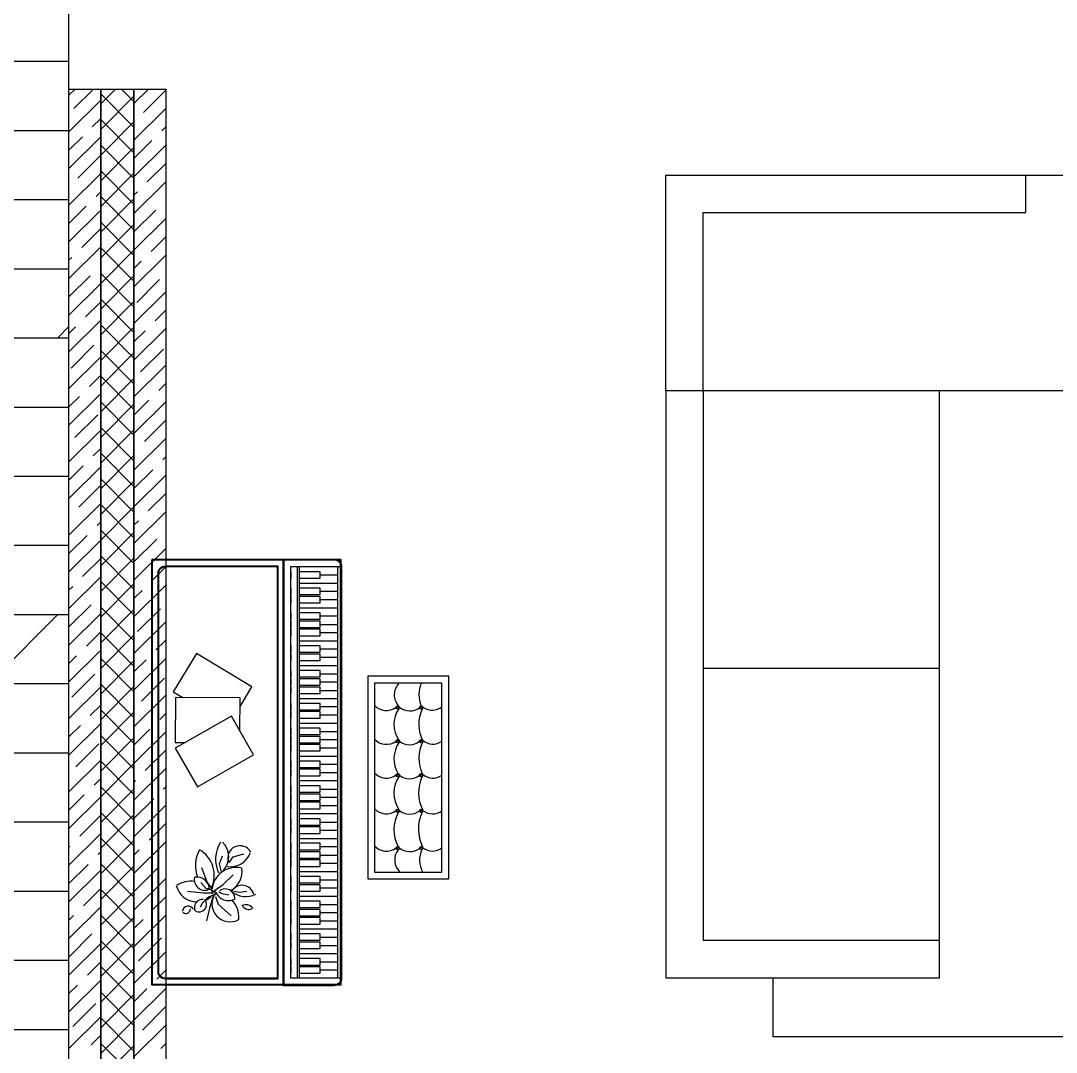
# Model space of a CAD drawing. Header units: millimetres. Extents: x 53645 to 137188, y 78097 to 135533.
# Drawn here: x 62177 to 65921, y 85530 to 89260 of the extents above; entities that cross this region are included whole.
import ezdxf

# ---------------------------------------------------------------- set-up
doc = ezdxf.new("R2010")
doc.units = ezdxf.units.MM

# ---------------------------------------------------------------- blocks, each defined once
blk = doc.blocks.new('furn04')
at = {"color": 0}
for p, q in [((206580.8, 115153.7), (207264.2, 115153.7)), ((206580.8, 113613.7), (206580.8, 115151.2)), ((206580.8, 115151.2), (207264.2, 115151.2)), ((206583.3, 113613.7), (206583.3, 115151.2)), ((207261.8, 115153.7), (207261.8, 113613.7)), ((207264.2, 115153.7), (207264.2, 113613.7)), ((207082.6, 113638.1), (207082.6, 115126.8)), ((207082.6, 115126.8), (207264.2, 115126.8)), ((207082.6, 115126.8), (207264.2, 115126.8)), ((207107, 113638.1), (207107, 115126.8)), ((207114.3, 113638.1), (207114.3, 115126.8)), ((207252, 115126.8), (207252, 113638.1)), ((207189.2, 115096.6), (207189.9, 115096.6)), ((207189.9, 115096.6), (207252, 115096.6)), ((207114.3, 115067), (207252, 115067)), ((207189.2, 115037.5), (207252, 115037.5)), ((207189.2, 115007.4), (207252, 115007.4)), ((207114.3, 114977.6), (207252, 114977.6)), ((207189.2, 114948.6), (207252, 114948.6)), ((207189.2, 114917.9), (207252, 114917.9)), ((207189.2, 114888.4), (207252, 114888.4)), ((207114.3, 114858.4), (207252, 114858.4)), ((206741.4, 114812.4), (206658.1, 114673.5)), ((206941.8, 114692.2), (206741.4, 114812.4)), ((207189.2, 114828.9), (207252, 114828.9)), ((207114.3, 114769.4), (207252, 114769.4)), ((207189.2, 114799), (207252, 114799)), ((207189.2, 114739.5), (207252, 114739.5)), ((207189.2, 114709.6), (207252, 114709.6)), ((207554.7, 114705.7), (207554.7, 114704.8)), ((206658.1, 114673.5), (206692.5, 114652.9)), ((206899.4, 114621.5), (206941.8, 114692.2)), ((207189.2, 114679), (207252, 114679)), ((206665.8, 114653), (206665.2, 114491.1)), ((206899.5, 114652.2), (206665.8, 114653)), ((206899.1, 114532.2), (206899.5, 114652.2)), ((207114.3, 114649.9), (207252, 114649.9)), ((207189.2, 114620.7), (207252, 114620.7)), ((207554.7, 114623.8), (207554.7, 114623.4)), ((206868.2, 114586.4), (206665.1, 114470.7)), ((206948.3, 114445.8), (206868.2, 114586.4)), ((207189.2, 114590.7), (207252, 114590.7)), ((207462.5, 114617.4), (207463.5, 114617.4)), ((207560.8, 114617.4), (207562.9, 114617.4)), ((207114.3, 114560.8), (207252, 114560.8)), ((207189.2, 114530.9), (207252, 114530.9)), ((206665.1, 114470.7), (206745.3, 114330.1)), ((206665.2, 114491.1), (206700.6, 114490.9)), ((207189.2, 114501.3), (207252, 114501.3)), ((207189.2, 114471.9), (207252, 114471.9)), ((207475.7, 114495.4), (207475.7, 114495.4)), ((207548.6, 114495.4), (207548.8, 114495.4)), ((207629.2, 114495.4), (207629.5, 114495.4)), ((206745.3, 114330.1), (206948.3, 114445.8)), ((207114.3, 114441.6), (207252, 114441.6)), ((207189.2, 114412.1), (207252, 114412.1)), ((207189.2, 114382.1), (207252, 114382.1)), ((207114.3, 114353.1), (207252, 114353.1)), ((207189.2, 114322.4), (207252, 114322.4)), ((207189.2, 114292.9), (207252, 114292.9)), ((207189.2, 114262.9), (207252, 114262.9)), ((207554.7, 114249.9), (207554.7, 114249.8)), ((207114.3, 114233.6), (207252, 114233.6)), ((207462.9, 114243.8), (207463.5, 114243.8)), ((207548.3, 114243.8), (207548.6, 114243.8)), ((207189.2, 114203.3), (207252, 114203.3)), ((207189.2, 114173.7), (207252, 114173.7)), ((207114.3, 114143.7), (207252, 114143.7)), ((207189.2, 114114.8), (207252, 114114.8)), ((207629.2, 114109.2), (207629.5, 114109.2)), ((206825.5, 114052), (206836.4, 114081.1)), ((206860, 114057.4), (206874.6, 114077.5)), ((206874.6, 114077.5), (206912.8, 114088.4)), ((207189.2, 114083.8), (207252, 114083.8)), ((206780, 113986.4), (206761.8, 114037.4)), ((206832.7, 114022.8), (206825.5, 114052)), ((207114.3, 114024.6), (207252, 114024.6)), ((207189.2, 114054.6), (207252, 114054.6)), ((206777.5, 113963.2), (206757.1, 113984.3)), ((206800, 113960.9), (206780, 113986.4)), ((206838.2, 113977.3), (206874.6, 114011.9)), ((207189.2, 113994.7), (207252, 113994.7)), ((206767.2, 113946.4), (206709, 113951.8)), ((206800, 113946.4), (206767.2, 113946.4)), ((206790.2, 113959.4), (206777.5, 113963.2)), ((206801.8, 113951.8), (206838.2, 113977.3)), ((206821.4, 113950.5), (206838.6, 113944.1)), ((206876.4, 113953.7), (206898.2, 113950)), ((206898.2, 113950), (206923.7, 113953.7)), ((207189.2, 113964.9), (207252, 113964.9)), ((206763.4, 113911.6), (206755.8, 113895)), ((206773, 113920.5), (206763.4, 113911.6)), ((206801.8, 113935.5), (206789.1, 113891.8)), ((206810.9, 113933.6), (206820, 113906.3)), ((206838.6, 113944.1), (206859, 113940.3)), ((207114.3, 113935.5), (207252, 113935.5)), ((206789.1, 113891.8), (206778.2, 113846.2)), ((206820, 113906.3), (206867.3, 113864.4)), ((207189.2, 113905.6), (207252, 113905.6)), ((207189.2, 113875.8), (207252, 113875.8)), ((207189.2, 113845.9), (207252, 113845.9)), ((207114.3, 113816.6), (207252, 113816.6)), ((207189.2, 113787.5), (207252, 113787.5)), ((207189.2, 113757.2), (207252, 113757.2)), ((207114.3, 113727.8), (207252, 113727.8)), ((207189.2, 113697.9), (207252, 113697.9)), ((207189.2, 113668.6), (207252, 113668.6)), ((207264.2, 113616.1), (206580.8, 113616.1)), ((207264.2, 113613.7), (206580.8, 113613.7)), ((207264.2, 113638.1), (207082.6, 113638.1))]:
    blk.add_line(p, q, dxfattribs=at)
for points in [[(207058.2, 115151.3), (207058.2, 113613.7), (206580.8, 113613.7), (206580.8, 115151.3)], [(207361.1, 114730.1), (207361.1, 113998), (207653.9, 113998), (207653.9, 114730.1)], [(207385.5, 114705.7), (207385.5, 114022.4), (207629.5, 114022.4), (207629.5, 114705.7)]]:
    blk.add_lwpolyline(points, close=True, dxfattribs=at)
for points in [[(207266.6, 115126.8), (207266.6, 113638.1, -0.414214), (207239.8, 113611.2), (207055.7, 113611.2), (207055.7, 115153.7), (207239.8, 115153.7, -0.414214)], [(207264.2, 115126.8), (207264.2, 113638.1, -0.414214), (207239.8, 113613.7), (207058.2, 113613.7), (207058.2, 115151.2), (207239.8, 115151.2, -0.414214)], [(207036.2, 115129.4), (207036.2, 113635.6), (206629.7, 113635.6, -0.414214), (206602.8, 113662.5), (206602.8, 115102.5, -0.414214), (206629.7, 115129.4)], [(207033.8, 115126.9), (207033.8, 113638.1), (206629.7, 113638.1, -0.414214), (206605.3, 113662.5), (206605.3, 115102.5, -0.414214), (206629.7, 115126.9)]]:
    blk.add_lwpolyline(points, format="xyb", close=True, dxfattribs=at)
for points in [[(207082.6, 115108.1), (207082.6, 115084.9)], [(207114.3, 115084.9), (207189.2, 115084.9), (207189.2, 115108.1), (207114.3, 115108.1)], [(207082.6, 115049), (207082.6, 115025.7)], [(207114.3, 115025.7), (207189.2, 115025.7), (207189.2, 115049), (207114.3, 115049)], [(207082.6, 115019.1), (207082.6, 114995.8)], [(207114.3, 114995.8), (207189.2, 114995.8), (207189.2, 115019.1), (207114.3, 115019.1)], [(207082.6, 114960.2), (207082.6, 114937)], [(207114.3, 114937), (207189.2, 114937), (207189.2, 114960.2), (207114.3, 114960.2)], [(207082.6, 114929.5), (207082.6, 114906.3)], [(207114.3, 114906.3), (207189.2, 114906.3), (207189.2, 114929.5), (207114.3, 114929.5)], [(207082.6, 114900), (207082.6, 114876.7)], [(207114.3, 114876.7), (207189.2, 114876.7), (207189.2, 114900), (207114.3, 114900)], [(207082.6, 114840.5), (207082.6, 114817.3)], [(207082.6, 114810.6), (207082.6, 114787.3)], [(207114.3, 114817.3), (207189.2, 114817.3), (207189.2, 114840.5), (207114.3, 114840.5)], [(207114.3, 114787.3), (207189.2, 114787.3), (207189.2, 114810.6), (207114.3, 114810.6)], [(207082.6, 114751.1), (207082.6, 114727.9)], [(207114.3, 114727.9), (207189.2, 114727.9), (207189.2, 114751.1), (207114.3, 114751.1)], [(207082.6, 114721.2), (207082.6, 114697.9)], [(207114.3, 114697.9), (207189.2, 114697.9), (207189.2, 114721.2), (207114.3, 114721.2)], [(207082.6, 114690.7), (207082.6, 114667.4)], [(207114.3, 114667.4), (207189.2, 114667.4), (207189.2, 114690.7), (207114.3, 114690.7)], [(207082.6, 114632.3), (207082.6, 114609.1)], [(207114.3, 114609.1), (207189.2, 114609.1), (207189.2, 114632.3), (207114.3, 114632.3)], [(207082.6, 114602.4), (207082.6, 114579.1)], [(207114.3, 114579.1), (207189.2, 114579.1), (207189.2, 114602.4), (207114.3, 114602.4)], [(207082.6, 114542.5), (207082.6, 114519.3)], [(207082.6, 114513), (207082.6, 114489.7)], [(207114.3, 114519.3), (207189.2, 114519.3), (207189.2, 114542.5), (207114.3, 114542.5)], [(207114.3, 114489.7), (207189.2, 114489.7), (207189.2, 114513), (207114.3, 114513)], [(207082.6, 114483.6), (207082.6, 114460.3)], [(207114.3, 114460.3), (207189.2, 114460.3), (207189.2, 114483.6), (207114.3, 114483.6)], [(207082.6, 114423.7), (207082.6, 114400.4)], [(207082.6, 114394), (207082.6, 114370.8)], [(207114.3, 114400.4), (207189.2, 114400.4), (207189.2, 114423.7), (207114.3, 114423.7)], [(207114.3, 114370.8), (207189.2, 114370.8), (207189.2, 114394), (207114.3, 114394)], [(207082.6, 114334.1), (207082.6, 114310.8)], [(207114.3, 114310.8), (207189.2, 114310.8), (207189.2, 114334.1), (207114.3, 114334.1)], [(207082.6, 114304.5), (207082.6, 114281.2)], [(207114.3, 114281.2), (207189.2, 114281.2), (207189.2, 114304.5), (207114.3, 114304.5)], [(207082.6, 114274.5), (207082.6, 114251.3)], [(207114.3, 114251.3), (207189.2, 114251.3), (207189.2, 114274.5), (207114.3, 114274.5)], [(207082.6, 114214.9), (207082.6, 114191.6)], [(207114.3, 114191.6), (207189.2, 114191.6), (207189.2, 114214.9), (207114.3, 114214.9)], [(207082.6, 114185.3), (207082.6, 114162.1)], [(207114.3, 114162.1), (207189.2, 114162.1), (207189.2, 114185.3), (207114.3, 114185.3)], [(207082.6, 114126.4), (207082.6, 114103.2)], [(207082.6, 114095.4), (207082.6, 114072.2)], [(207114.3, 114103.2), (207189.2, 114103.2), (207189.2, 114126.4), (207114.3, 114126.4)], [(207114.3, 114072.2), (207189.2, 114072.2), (207189.2, 114095.4), (207114.3, 114095.4)], [(207082.6, 114066.2), (207082.6, 114042.9)], [(207114.3, 114042.9), (207189.2, 114042.9), (207189.2, 114066.2), (207114.3, 114066.2)], [(207082.6, 114006.3), (207082.6, 113983.1)], [(207114.3, 113983.1), (207189.2, 113983.1), (207189.2, 114006.3), (207114.3, 114006.3)], [(207082.6, 113976.5), (207082.6, 113953.2)], [(207114.3, 113953.2), (207189.2, 113953.2), (207189.2, 113976.5), (207114.3, 113976.5)], [(207082.6, 113917.3), (207082.6, 113894)], [(207114.3, 113894), (207189.2, 113894), (207189.2, 113917.3), (207114.3, 113917.3)], [(207082.6, 113887.4), (207082.6, 113864.2)], [(207114.3, 113864.2), (207189.2, 113864.2), (207189.2, 113887.4), (207114.3, 113887.4)], [(207082.6, 113857.5), (207082.6, 113834.3)], [(207114.3, 113834.3), (207189.2, 113834.3), (207189.2, 113857.5), (207114.3, 113857.5)], [(207082.6, 113799.2), (207082.6, 113775.9)], [(207114.3, 113775.9), (207189.2, 113775.9), (207189.2, 113799.2), (207114.3, 113799.2)], [(207082.6, 113768.8), (207082.6, 113745.5)], [(207114.3, 113745.5), (207189.2, 113745.5), (207189.2, 113768.8), (207114.3, 113768.8)], [(207082.6, 113709.6), (207082.6, 113686.3)], [(207114.3, 113686.3), (207189.2, 113686.3), (207189.2, 113709.6), (207114.3, 113709.6)], [(207082.6, 113680.2), (207082.6, 113657)], [(207114.3, 113657), (207189.2, 113657), (207189.2, 113680.2), (207114.3, 113680.2)]]:
    blk.add_lwpolyline(points, dxfattribs=at)
for centre, radius in [((207469.6, 114617.4), 6.1), ((207469.6, 114617.4), 3.66), ((207554.7, 114617.4), 6.1), ((207554.7, 114617.4), 3.66), ((207469.6, 114495.4), 6.1), ((207469.6, 114495.4), 3.66), ((207554.7, 114495.4), 6.1), ((207554.7, 114495.4), 3.66), ((207469.6, 114372.2), 6.1), ((207469.6, 114372.2), 3.66), ((207554.7, 114372.2), 6.1), ((207554.7, 114372.2), 3.66), ((207469.6, 114243.8), 6.1), ((207469.6, 114243.8), 3.66), ((207554.7, 114243.8), 6.1), ((207554.7, 114243.8), 3.66), ((207469.6, 114109.2), 6.1), ((207469.6, 114109.2), 3.66), ((207554.7, 114109.2), 6.1), ((207554.7, 114109.2), 3.66)]:
    blk.add_circle(centre, radius, dxfattribs=at)
for centre, radius, start, end in [((207428.5, 114664.6), 58.2, 135.0401, 137.6153), ((207515.1, 114663), 58.2, 132.3847, 225.0137), ((207651.4, 114664.1), 104.9, 156.7621, 202.8166), ((207428.5, 114664.6), 58.2, 222.3847, 307.1178), ((207513.1, 114663.2), 58.2, 222.3847, 223.1833), ((207513.1, 114663.2), 58.2, 229.8922, 308.0293), ((207594.8, 114666), 58.2, 226.0762, 227.0112), ((207594.8, 114666), 58.2, 236.7271, 306.6064), ((207553.7, 114556.7), 97.9, 145.2951, 215.7024), ((207555.2, 114556.2), 99.4, 142.9623, 143.3151), ((207674.4, 114556.9), 128.6, 154.4385, 207.8306), ((207428.5, 114542.3), 58.2, 222.3847, 307.0692), ((207558.8, 114432.6), 102.9, 144.7719, 212.0966), ((207512.3, 114540.7), 58.2, 231.1054, 308.8946), ((207675.3, 114433.8), 129.5, 152.3978, 206.4976), ((207596.7, 114541), 56, 228.1162, 305.8547), ((207428.5, 114420.2), 58.2, 222.3847, 307.354), ((207563.2, 114307.9), 107.4, 145.4493, 213.7781), ((207512, 114418.1), 58.2, 231.4376, 308.9869), ((207682.4, 114308.3), 137.4, 154.5782, 205.9045), ((207597, 114419.9), 57.8, 229.4568, 304.2641), ((207428.5, 114290.8), 58.2, 222.3847, 307.0724), ((207512.5, 114289.8), 58.2, 230.6985, 308.2749), ((207595.8, 114291), 58.2, 224.8829, 225.0717), ((207595.8, 114291), 58.2, 232.9791, 305.3686), ((207581, 114175.8), 125.3, 150.0131, 208.9786), ((207690.1, 114177.2), 145.8, 155.0975, 205.8522), ((206845.5, 114046.8), 107.8, 150.2267, 203.7516), ((206698.9, 114009.9), 107.5, 335.0763, 59.9535), ((206926.3, 114068.1), 115.3, 147.4017, 205.0997), ((206784.5, 114077.4), 74.1, 318.5498, 45.5383), ((206899.1, 114073.7), 44, 27.2013, 201.7147), ((207428.5, 114156.3), 58.2, 222.3847, 307.0997), ((207520.1, 114066.5), 61.5, 143.4635, 225.8153), ((207513.6, 114154.4), 58.2, 229.2667, 307.0845), ((207634.5, 114065.3), 86.2, 153.5265, 209.835), ((207595.5, 114156.6), 58.2, 233.3953, 305.7782), ((206865.6, 114116.9), 75.1, 260.1697, 340.685), ((206885.1, 113951.7), 87.4, 78.9076, 173.8967), ((206831.6, 114023), 75.3, 296.5438, 11.0037), ((206723, 113894.5), 94.9, 83.0654, 123.4046), ((206772.8, 113995.4), 38.8, 168.0796, 289.5116), ((206742.1, 113956.9), 47.5, 1.4242, 97.3364), ((206743.7, 113991.2), 76.8, 193.1642, 268.9561), ((206831.6, 114023), 75.3, 235.5803, 254.9978), ((206723, 113894.5), 94.9, 31.8548, 45.7472), ((206862.8, 113907.1), 64.8, 140.5685, 301.3057), ((206804.5, 113859.7), 90.3, 85.0036, 89.412), ((206857.2, 113967.2), 48.1, 199.5165, 300.1559), ((206845.9, 113926.1), 35.4, 1.3151, 127.081), ((206919.9, 114013.2), 79.4, 228.5761, 297.4528), ((206906.7, 113930.2), 44.3, 16.4344, 148.0253), ((206763.9, 113894), 29.7, 86.0761, 203.3856), ((206749.8, 113907.1), 28.7, 245.6811, 33.7275), ((206835.3, 113851.7), 93.5, 102.1969, 130.9179), ((206743.7, 113991.2), 76.8, 293.9309, 311.4454), ((206804.5, 113859.7), 90.3, 356.0593, 42.7807), ((206712.1, 113877.7), 21.5, 29.0513, 171.5715), ((206703.8, 113888.8), 16.1, 226.1674, 3.895), ((206921.3, 113874.6), 29.8, 35.3099, 117.8883), ((206931.5, 113913.4), 26.4, 203.8486, 297.548)]:
    blk.add_arc(centre, radius, start, end, dxfattribs=at)
blk = doc.blocks.new('3432')
h = blk.add_hatch()
h.set_pattern_fill('DOLMIT', color=0, scale=1000)
h.set_pattern_definition([(0, (-34939.94, -41137.03), (0, 250), []), (45, (-34939.94, -41137), (-500, 500), [353.553, -707.107])])
h.paths.add_polyline_path([(-16750.5, 9650), (-19750.5, 9650), (-19750.5, 5124.9), (-19750.5, 0), (-16750.5, 0)])
at = {"color": 0}
for p, q in [((-13291.1, 3864.3), (-13291.1, 3999.3)), ((-14457.5, 3219.3), (-14457.5, 3864.3)), ((-14457.5, 3864.3), (-13291.1, 3864.3)), ((-14592.5, 3219.3), (-14592.5, 1097.3)), ((-14457.5, 3219.3), (-14457.5, 1232.3)), ((-13602.5, 1097.3), (-13602.5, 3219.3)), ((-14457.5, 2215.8), (-13602.5, 2215.8)), ((-14457.5, 1232.3), (-13602.5, 1232.3)), ((-14592.5, 1097.3), (-13602.5, 1097.3))]:
    blk.add_line(p, q, dxfattribs=at)
for points in [[(-16750.5, 9650), (-19750.5, 9650), (-19750.5, 5124.9), (-19750.5, 0), (-16750.5, 0)], [(-14592.5, 3219.3), (-14592.5, 3999.3), (-13092.5, 3999.3), (-13092.5, 3219.3)]]:
    blk.add_lwpolyline(points, close=True, dxfattribs=at)
for points in [[(-16750.5, 4287.9), (-16728.2, 4310.2)], [(-16750.5, 150), (-16750.5, 4310.2)], [(-16750.5, 4310.2), (-16635.5, 4310.2)], [(-16732.3, 4239.8), (-16661.9, 4310.2)], [(-16635.5, 4310.2), (-16635.5, 265)], [(-16635.5, 4257.1), (-16582.4, 4310.2)], [(-16635.5, 265), (-16635.5, 4310.2)], [(-16635.5, 4310.2), (-16515.5, 4310.2)], [(-16515.5, 4265.6), (-16560, 4310.2)], [(-16515.5, 4310.2), (-16515.5, 385)], [(-16515.5, 4257.8), (-16463, 4310.2)], [(-16515.5, 385), (-16515.5, 4310.2)], [(-16515.5, 4310.2), (-16400.5, 4310.2)], [(-16481, 4225.9), (-16400.5, 4306.5)], [(-16400.5, 4310.2), (-16400.5, 500)], [(-16750.5, 4155.3), (-16635.5, 4270.3)], [(-16515.5, 4172.8), (-16635.5, 4292.8)], [(-16635.5, 4164.3), (-16515.5, 4284.3)], [(-16515.5, 4125.2), (-16400.5, 4240.2)], [(-16666, 4173.5), (-16635.5, 4204)], [(-16515.5, 4080), (-16635.5, 4200)], [(-16635.5, 4071.5), (-16515.5, 4191.5)], [(-16414.7, 4159.6), (-16400.5, 4173.9)], [(-16750.5, 4022.8), (-16635.5, 4137.8)], [(-16750.5, 4089), (-16701.8, 4137.7)], [(-16515.5, 4058.9), (-16450.5, 4123.8)], [(-16515.5, 3987.2), (-16635.5, 4107.2)], [(-16635.5, 3978.7), (-16515.5, 4098.7)], [(-16515.5, 3992.6), (-16400.5, 4107.6)], [(-16718.4, 3988.6), (-16635.5, 4071.4)], [(-16515.5, 3894.4), (-16635.5, 4014.4)], [(-16467.1, 3974.7), (-16400.5, 4041.3)], [(-16750.5, 3890.2), (-16635.5, 4005.2)], [(-16635.5, 3885.8), (-16515.5, 4005.8)], [(-16515.5, 3860), (-16400.5, 3975)], [(-16652.1, 3922.3), (-16635.5, 3938.9)], [(-16515.5, 3926.3), (-16502.9, 3938.9)], [(-16515.5, 3801.6), (-16635.5, 3921.6)], [(-16635.5, 3793), (-16515.5, 3913)], [(-16400.8, 3908.4), (-16400.5, 3908.7)], [(-16750.5, 3823.9), (-16687.9, 3886.5)], [(-16750.5, 3757.6), (-16635.5, 3872.6)], [(-16515.5, 3793.7), (-16436.6, 3872.6)], [(-16515.5, 3708.8), (-16635.5, 3828.8)], [(-16635.5, 3700.2), (-16515.5, 3820.2)], [(-16515.5, 3727.4), (-16400.5, 3842.4)], [(-16704.4, 3737.3), (-16635.5, 3806.3)], [(-16453.2, 3723.4), (-16400.5, 3776.1)], [(-16750.5, 3625), (-16635.5, 3740)], [(-16515.5, 3616), (-16635.5, 3736)], [(-16635.5, 3607.4), (-16515.5, 3727.4)], [(-16515.5, 3594.8), (-16400.5, 3709.8)], [(-16750.5, 3691.3), (-16740.2, 3701.5)], [(-16638.1, 3671), (-16635.5, 3673.7)], [(-16515.5, 3661.1), (-16489, 3687.6)], [(-16750.5, 3558.7), (-16673.9, 3635.2)], [(-16515.5, 3523.2), (-16635.5, 3643.2)], [(-16635.5, 3514.6), (-16515.5, 3634.6)], [(-16750.5, 3492.4), (-16635.5, 3607.4)], [(-16505.6, 3538.5), (-16422.7, 3621.3)], [(-16515.5, 3462.3), (-16400.5, 3577.3)], [(-16690.5, 3486.1), (-16635.5, 3541.1)], [(-16515.5, 3430.4), (-16635.5, 3550.4)], [(-16635.5, 3421.8), (-16515.5, 3541.8)], [(-16439.3, 3472.2), (-16400.5, 3511)], [(-16750.5, 3359.8), (-16635.5, 3474.8)], [(-16750.5, 3426.1), (-16726.3, 3450.3)], [(-16515.5, 3337.6), (-16635.5, 3457.6)], [(-16635.5, 3329), (-16515.5, 3449)], [(-16515.5, 3329.7), (-16400.5, 3444.7)], [(-16515.5, 3396), (-16475.1, 3436.4)], [(-16742.9, 3301.1), (-16660, 3384)], [(-16491.6, 3287.2), (-16408.8, 3370.1)], [(-16750.5, 3227.3), (-16635.5, 3342.3)], [(-16515.5, 3244.8), (-16635.5, 3364.8)], [(-16635.5, 3236.2), (-16515.5, 3356.2)], [(-16515.5, 3197.1), (-16400.5, 3312.1)], [(-14204.9, 1097.3), (-14204.9, 884), (-11721.3, 884), (-11721.3, 3323.7), (-13092.5, 3323.7)], [(-16676.6, 3234.8), (-16635.5, 3276)], [(-16515.5, 3151.9), (-16635.5, 3271.9)], [(-16635.5, 3143.4), (-16515.5, 3263.4)], [(-16425.4, 3220.9), (-16400.5, 3245.8)], [(-16750.5, 3094.7), (-16635.5, 3209.7)], [(-16750.5, 3161), (-16712.4, 3199)], [(-16515.5, 3130.8), (-16461.1, 3185.1)], [(-16515.5, 3059.1), (-16635.5, 3179.1)], [(-16635.5, 3050.6), (-16515.5, 3170.6)], [(-16515.5, 3064.5), (-16400.5, 3179.5)], [(-16729, 3049.9), (-16646.1, 3132.8)], [(-16477.7, 3036), (-16400.5, 3113.2)], [(-16750.5, 2962.1), (-16635.5, 3077.1)], [(-16515.5, 2966.3), (-16635.5, 3086.3)], [(-16635.5, 2957.8), (-16515.5, 3077.8)], [(-16515.5, 2931.9), (-16400.5, 3046.9)], [(-16662.7, 2983.6), (-16635.5, 3010.8)], [(-16515.5, 2998.2), (-16513.5, 3000.2)], [(-16515.5, 2873.5), (-16635.5, 2993.5)], [(-16635.5, 2865), (-16515.5, 2985)], [(-16411.4, 2969.7), (-16400.5, 2980.6)], [(-16750.5, 2895.8), (-16698.5, 2947.8)], [(-16750.5, 2829.5), (-16635.5, 2944.5)], [(-16515.5, 2865.6), (-16447.2, 2933.9)], [(-16515.5, 2780.7), (-16635.5, 2900.7)], [(-16635.5, 2772.2), (-16515.5, 2892.2)], [(-16515.5, 2799.3), (-16400.5, 2914.3)], [(-16715, 2798.6), (-16635.5, 2878.2)], [(-16463.8, 2784.7), (-16400.5, 2848.1)], [(-16750.5, 2696.9), (-16635.5, 2811.9)], [(-16515.5, 2687.9), (-16635.5, 2807.9)], [(-16635.5, 2679.3), (-16515.5, 2799.3)], [(-16515.5, 2666.8), (-16400.5, 2781.8)], [(-16648.8, 2732.4), (-16635.5, 2745.6)], [(-16515.5, 2733.1), (-16499.6, 2748.9)], [(-16750.5, 2630.6), (-16684.5, 2696.6)], [(-16515.5, 2595.1), (-16635.5, 2715.1)], [(-16635.5, 2586.5), (-16515.5, 2706.5)], [(-16750.5, 2564.3), (-16635.5, 2679.3)], [(-16515.5, 2600.5), (-16433.3, 2682.6)], [(-16515.5, 2502.3), (-16635.5, 2622.3)], [(-16515.5, 2534.2), (-16400.5, 2649.2)], [(-16701.1, 2547.4), (-16635.5, 2613.1)], [(-16635.5, 2493.7), (-16515.5, 2613.7)], [(-16750.5, 2431.8), (-16635.5, 2546.8)], [(-16449.9, 2533.5), (-16400.5, 2582.9)], [(-16750.5, 2498.1), (-16736.9, 2511.6)], [(-16515.5, 2409.5), (-16635.5, 2529.5)], [(-16635.5, 2400.9), (-16515.5, 2520.9)], [(-16515.5, 2401.6), (-16400.5, 2516.6)], [(-16515.5, 2467.9), (-16485.7, 2497.7)], [(-16750.5, 2365.5), (-16670.6, 2445.3)], [(-16515.5, 2316.7), (-16635.5, 2436.7)], [(-16750.5, 2299.2), (-16635.5, 2414.2)], [(-16635.5, 2308.1), (-16515.5, 2428.1)], [(-16502.2, 2348.5), (-16419.4, 2431.4)], [(-16515.5, 2269), (-16400.5, 2384)], [(-16687.2, 2296.2), (-16635.5, 2347.9)], [(-16515.5, 2223.9), (-16635.5, 2343.9)], [(-16635.5, 2215.3), (-16515.5, 2335.3)], [(-16436, 2282.2), (-16400.5, 2317.7)], [(-16750.5, 2166.6), (-16635.5, 2281.6)], [(-16750.5, 2232.9), (-16723, 2260.4)], [(-16515.5, 2131.1), (-16635.5, 2251.1)], [(-16515.5, 2136.4), (-16400.5, 2251.4)], [(-16635.5, 2122.5), (-16515.5, 2242.5)], [(-16515.5, 2202.7), (-16471.8, 2246.4)], [(-16739.6, 2111.2), (-16656.7, 2194.1)], [(-16488.3, 2097.3), (-16405.5, 2180.1)], [(-16750.5, 2034), (-16635.5, 2149)], [(-16515.5, 2038.3), (-16635.5, 2158.3)], [(-16635.5, 2029.7), (-16515.5, 2149.7)], [(-16515.5, 2003.8), (-16400.5, 2118.8)], [(-16673.3, 2044.9), (-16635.5, 2082.7)], [(-16515.5, 1945.4), (-16635.5, 2065.4)], [(-16635.5, 1936.9), (-16515.5, 2056.9)], [(-16422, 2031), (-16400.5, 2052.6)], [(-16750.5, 1901.4), (-16635.5, 2016.4)], [(-16750.5, 1967.7), (-16709.1, 2009.1)], [(-16515.5, 1937.6), (-16457.8, 1995.2)], [(-16515.5, 1871.3), (-16400.5, 1986.3)], [(-16515.5, 1852.6), (-16635.5, 1972.6)], [(-16635.5, 1844.1), (-16515.5, 1964.1)], [(-16725.7, 1860), (-16642.8, 1942.8)], [(-16474.4, 1846), (-16400.5, 1920)], [(-16750.5, 1768.8), (-16635.5, 1883.8)], [(-16515.5, 1759.8), (-16635.5, 1879.8)], [(-16635.5, 1751.3), (-16515.5, 1871.3)], [(-16515.5, 1738.7), (-16400.5, 1853.7)], [(-16659.4, 1793.7), (-16635.5, 1817.6)], [(-16515.5, 1805), (-16510.2, 1810.2)], [(-16515.5, 1667), (-16635.5, 1787)], [(-16635.5, 1658.5), (-16515.5, 1778.5)], [(-16408.1, 1779.7), (-16400.5, 1787.4)], [(-16750.5, 1702.6), (-16695.2, 1757.9)], [(-16750.5, 1636.3), (-16635.5, 1751.3)], [(-16515.5, 1672.4), (-16443.9, 1744)], [(-16515.5, 1574.2), (-16635.5, 1694.2)], [(-16635.5, 1565.6), (-16515.5, 1685.6)], [(-16515.5, 1606.1), (-16400.5, 1721.1)], [(-16711.7, 1608.7), (-16635.5, 1685)], [(-16460.5, 1594.8), (-16400.5, 1654.8)], [(-16750.5, 1503.7), (-16635.5, 1618.7)], [(-16750.5, 1570), (-16747.5, 1572.9)], [(-16515.5, 1481.4), (-16635.5, 1601.4)], [(-16635.5, 1472.8), (-16515.5, 1592.8)], [(-16515.5, 1473.5), (-16400.5, 1588.5)], [(-16645.4, 1542.4), (-16635.5, 1552.4)], [(-16515.5, 1539.8), (-16496.3, 1559)], [(-16750.5, 1437.4), (-16681.2, 1506.6)], [(-16515.5, 1388.6), (-16635.5, 1508.6)], [(-16635.5, 1380), (-16515.5, 1500)], [(-16750.5, 1371.1), (-16635.5, 1486.1)], [(-16512.9, 1409.8), (-16430, 1492.7)], [(-16515.5, 1340.9), (-16400.5, 1455.9)], [(-16697.8, 1357.5), (-16635.5, 1419.8)], [(-16515.5, 1295.8), (-16635.5, 1415.8)], [(-16635.5, 1287.2), (-16515.5, 1407.2)], [(-16446.6, 1343.6), (-16400.5, 1389.6)], [(-16750.5, 1238.5), (-16635.5, 1353.5)], [(-16750.5, 1304.8), (-16733.6, 1321.7)], [(-16515.5, 1203), (-16635.5, 1323)], [(-16635.5, 1194.4), (-16515.5, 1314.4)], [(-16515.5, 1208.4), (-16400.5, 1323.4)], [(-16515.5, 1274.6), (-16482.4, 1307.8)], [(-16750.2, 1172.5), (-16667.3, 1255.4)], [(-16498.9, 1158.6), (-16416.1, 1241.5)], [(-16750.5, 1105.9), (-16635.5, 1220.9)], [(-16515.5, 1110.2), (-16635.5, 1230.2)], [(-16635.5, 1101.6), (-16515.5, 1221.6)], [(-16515.5, 1075.8), (-16400.5, 1190.8)], [(-16683.9, 1106.2), (-16635.5, 1154.6)], [(-16515.5, 1017.4), (-16635.5, 1137.4)], [(-16635.5, 1008.8), (-16515.5, 1128.8)], [(-16432.6, 1092.3), (-16400.5, 1124.5)], [(-16750.5, 973.4), (-16635.5, 1088.4)], [(-16750.5, 1039.6), (-16719.7, 1070.4)], [(-16515.5, 943.2), (-16400.5, 1058.2)], [(-16515.5, 1009.5), (-16468.4, 1056.5)], [(-16515.5, 924.6), (-16635.5, 1044.6)], [(-16635.5, 916), (-16515.5, 1036)], [(-16736.3, 921.3), (-16653.4, 1004.1)], [(-16485, 907.4), (-16402.1, 990.2)], [(-16750.5, 840.8), (-16635.5, 955.8)], [(-16515.5, 831.8), (-16635.5, 951.8)], [(-16635.5, 823.2), (-16515.5, 943.2)], [(-16515.5, 810.6), (-16400.5, 925.6)], [(-16670, 855), (-16635.5, 889.5)], [(-16515.5, 738.9), (-16635.5, 858.9)], [(-16635.5, 730.4), (-16515.5, 850.4)], [(-16418.7, 841.1), (-16400.5, 859.3)]]:
    blk.add_lwpolyline(points, dxfattribs=at)
blk.add_blockref('furn04', (-223031.3, -112543.2), dxfattribs=at)

msp = doc.modelspace()

# ---------------------------------------------------------------- block references
msp.add_blockref('3432', (79101.6, 84702.8))

doc.saveas('drawing.dxf')
